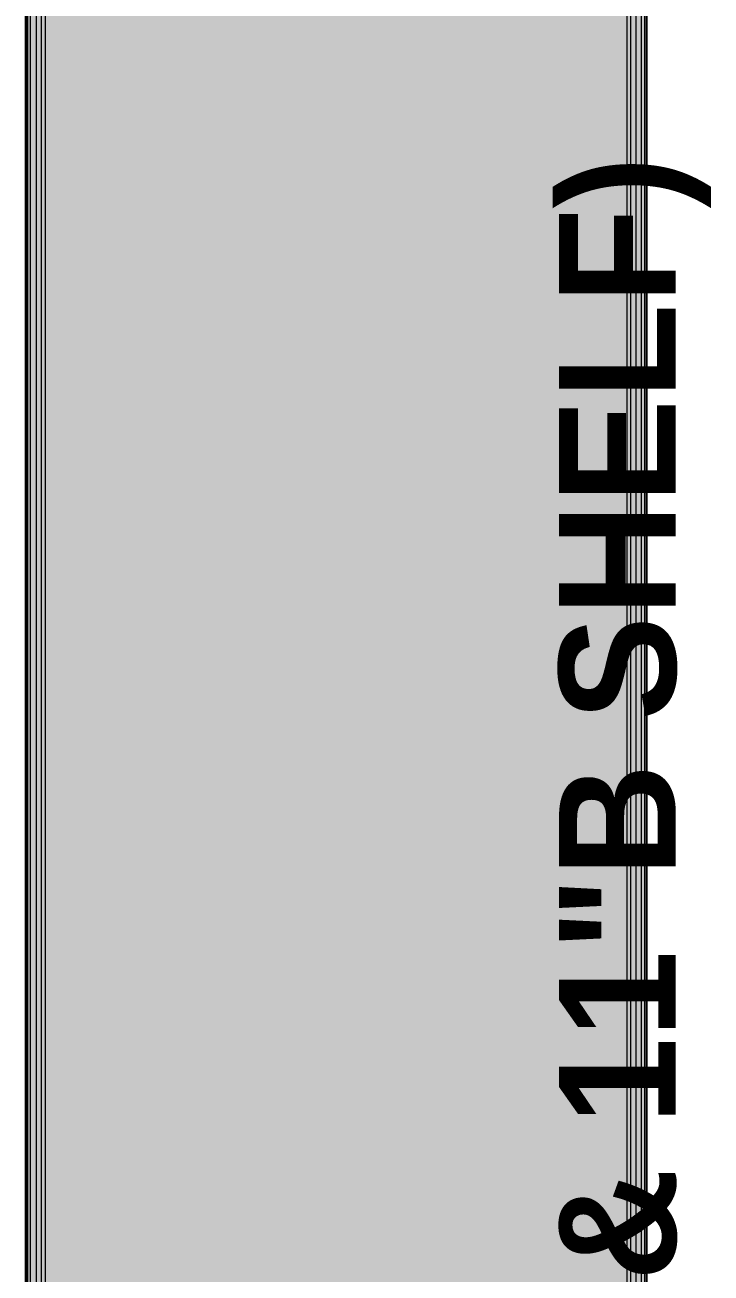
# Model space of a CAD drawing. Header units: inches. Extents: x -4126 to 593, y 9773 to 12297.
# Drawn here: x -2242 to -2189.1, y 11696.7 to 11792.8 of the extents above; entities that cross this region are included whole.
import ezdxf

# ---------------------------------------------------------------- set-up
doc = ezdxf.new("R2010")
doc.units = ezdxf.units.IN
doc.header["$MEASUREMENT"] = 0
doc.layers.add('S-BEAM', color=12, linetype='Continuous', lineweight=9)
doc.layers.add('S-BEAM-IDEN', color=2, linetype='Continuous', lineweight=30)
doc.styles.add('Century Gothic_B', font='GOTHICB.TTF', dxfattribs={"height": 9})

# ---------------------------------------------------------------- blocks, each defined once
blk = doc.blocks.new('034100 - Precast Structural Concrete - Solid Plank - 12_-V70-FRAMING PLAN - 1ST FLOOR')
at = {"layer": 'S-BEAM', "transparency": 33554483}
blk.add_hatch(color=256, dxfattribs=at).paths.add_polyline_path([(152.95, 23.9), (152.95, 23.941), (67.324, 23.9)], flags=0)
at = {"layer": 'S-BEAM'}
blk.add_line((5, 23.941), (293, 23.941), dxfattribs=at)
blk = doc.blocks.new('034100 - Precast Structural Concrete - Solid Plank - 12_-V71-FRAMING PLAN - 1ST FLOOR')
at = {"layer": 'S-BEAM', "transparency": 33554483}
h = blk.add_hatch(color=256, dxfattribs=at)
h.paths.add_polyline_path([(293, 23.9), (161.45, 23.9), (161.45, 23.524), (293, 23.524)], flags=0)
h.paths.add_polyline_path([(152.95, 23.524), (152.95, 23.9), (5, 23.9), (5, 23.524), (67.324, 23.524)], flags=0)
h = blk.add_hatch(color=256, dxfattribs=at)
h.paths.add_polyline_path([(293, -23.094), (161.45, -23.094), (161.45, -23.524), (293, -23.524)], flags=0)
h.paths.add_polyline_path([(293, -22.701), (293, 22.701), (161.45, 22.701), (161.45, -22.701), (239.545, -22.701)], flags=0)
h.paths.add_polyline_path([(293, 23.094), (293, 23.524), (161.45, 23.524), (161.45, 23.094), (239.545, 23.094)], flags=0)
h.paths.add_polyline_path([(152.95, -23.094), (5, -23.094), (5, -23.524), (152.95, -23.524)], flags=0)
h.paths.add_polyline_path([(152.95, -22.701), (152.95, 22.701), (5, 22.701), (5, -22.701), (67.324, -22.701)], flags=0)
h.paths.add_polyline_path([(152.95, 23.094), (152.95, 23.524), (5, 23.524), (5, 23.094), (67.324, 23.094)], flags=0)
h = blk.add_hatch(color=256, dxfattribs=at)
h.paths.add_polyline_path([(293, 23.094), (161.45, 23.094), (161.45, 22.701), (293, 22.701)], flags=0)
h.paths.add_polyline_path([(152.95, 23.094), (5, 23.094), (5, 22.701), (152.95, 22.701)], flags=0)
h = blk.add_hatch(color=256, dxfattribs=at)
h.paths.add_polyline_path([(293, -22.701), (161.45, -22.701), (161.45, -23.094), (293, -23.094)], flags=0)
h.paths.add_polyline_path([(152.95, -23.094), (152.95, -22.701), (5, -22.701), (5, -23.094), (67.324, -23.094)], flags=0)
h = blk.add_hatch(color=256, dxfattribs=at)
h.paths.add_polyline_path([(293, -23.524), (161.45, -23.524), (161.45, -23.9), (293, -23.9)], flags=0)
h.paths.add_polyline_path([(152.95, -23.524), (5, -23.524), (5, -23.9), (152.95, -23.9)], flags=0)
blk.add_hatch(color=256, dxfattribs=at).paths.add_polyline_path([(152.95, -23.941), (152.95, -23.9), (67.324, -23.941)], flags=0)
at = {"layer": 'S-BEAM'}
for p, q in [((5, 23.941), (293, 23.941)), ((5, 23.9), (293, 23.9)), ((5, 23.764), (293, 23.764)), ((5, 23.764), (293, 23.764)), ((5, 23.524), (293, 23.524)), ((5, 23.094), (293, 23.094)), ((5, 23.094), (293, 23.094)), ((5, 22.701), (293, 22.701)), ((5, 22.402), (293, 22.402)), ((5, -22.402), (293, -22.402)), ((5, -22.701), (293, -22.701)), ((5, -23.094), (293, -23.094)), ((5, -23.094), (293, -23.094)), ((293, -23.524), (5, -23.524)), ((293, -23.764), (5, -23.764)), ((5, -23.764), (293, -23.764)), ((5, -23.9), (293, -23.9)), ((5, -23.941), (293, -23.941))]:
    blk.add_line(p, q, dxfattribs=at)

msp = doc.modelspace()

# ---------------------------------------------------------------- block references
at = {"layer": 'S-BEAM', "rotation": 270.0000000000009}
for name, p in [('034100 - Precast Structural Concrete - Solid Plank - 12_-V70-FRAMING PLAN - 1ST FLOOR', (-2265.91, 11840.189)), ('034100 - Precast Structural Concrete - Solid Plank - 12_-V71-FRAMING PLAN - 1ST FLOOR', (-2218.028, 11840.189))]:
    msp.add_blockref(name, p, dxfattribs=at)

# ---------------------------------------------------------------- texts
at = {"layer": 'S-BEAM-IDEN', "lineweight": 9, "insert": (-2200.842, 11607.422), "char_height": 9, "width": 203.01, "attachment_point": 1, "rotation": 90, "style": 'Century Gothic_B'}
msp.add_mtext('IT 24IT31 (17"F & 11"B SHELF)', dxfattribs=at)

doc.saveas('drawing.dxf')
